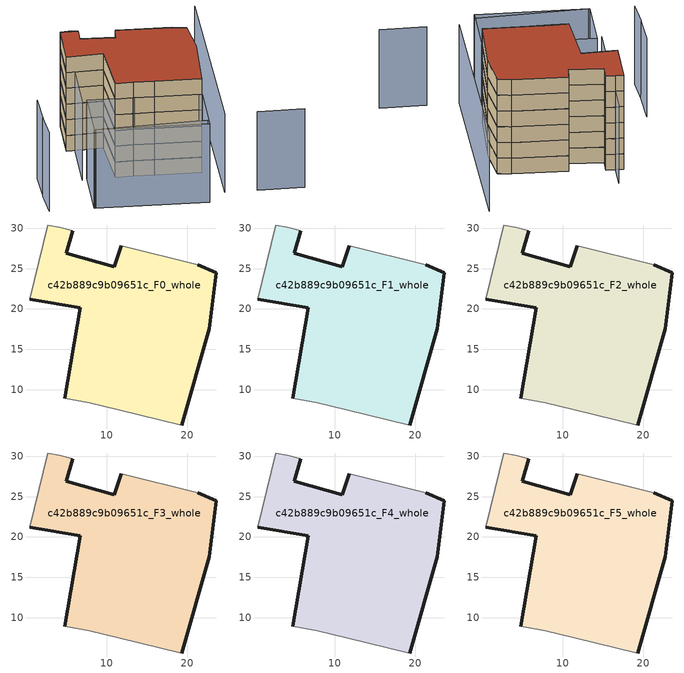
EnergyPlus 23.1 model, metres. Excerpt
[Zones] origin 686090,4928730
c42b889c9b09651c_F0_whole
 floor ground (EU_floor_Construction): 19.31,5.64 22.72,17.54 23.56,24.46 21.25,25.45 11.81,27.86 10.96,25.24 5,26.92 5.78,29.67 4.11,30.13 2.7,30.39 0.48,21.21 6.73,20.13 4.81,8.99 7.86,8.42 11.43,7.54 z0
 wall outside (EU_wall_Construction): 4.81,8.99 6.73,20.13 0.48,21.21 / 5.78,29.67 5,26.92 10.96,25.24 11.81,27.86 / 21.25,25.45 23.56,24.46 22.72,17.54 19.31,5.64 z0:3
 wall adiabatic (EU_wall_Construction): 19.31,5.64 11.43,7.54 7.86,8.42 4.81,8.99 / 0.48,21.21 2.7,30.39 4.11,30.13 5.78,29.67 / 11.81,27.86 21.25,25.45 z0:3
c42b889c9b09651c_F1_whole
 floor to c42b889c9b09651c_F0_whole (EU_floor_Construction): 19.31,5.64 22.72,17.54 23.56,24.46 21.25,25.45 11.81,27.86 10.96,25.24 5,26.92 5.78,29.67 4.11,30.13 2.7,30.39 0.48,21.21 6.73,20.13 4.81,8.99 7.86,8.42 11.43,7.54 z3
 wall outside (EU_wall_Construction): 4.81,8.99 6.73,20.13 0.48,21.21 / 5.78,29.67 5,26.92 10.96,25.24 11.81,27.86 / 21.25,25.45 23.56,24.46 22.72,17.54 19.31,5.64 z3:6
 wall adiabatic (EU_wall_Construction): 19.31,5.64 11.43,7.54 7.86,8.42 4.81,8.99 / 0.48,21.21 2.7,30.39 4.11,30.13 5.78,29.67 / 11.81,27.86 21.25,25.45 z3:6
c42b889c9b09651c_F2_whole
 floor to c42b889c9b09651c_F1_whole (EU_floor_Construction): 19.31,5.64 22.72,17.54 23.56,24.46 21.25,25.45 11.81,27.86 10.96,25.24 5,26.92 5.78,29.67 4.11,30.13 2.7,30.39 0.48,21.21 6.73,20.13 4.81,8.99 7.86,8.42 11.43,7.54 z6
 wall outside (EU_wall_Construction): 4.81,8.99 6.73,20.13 0.48,21.21 / 5.78,29.67 5,26.92 10.96,25.24 11.81,27.86 / 21.25,25.45 23.56,24.46 22.72,17.54 19.31,5.64 z6:9
 wall adiabatic (EU_wall_Construction): 19.31,5.64 11.43,7.54 7.86,8.42 4.81,8.99 / 0.48,21.21 2.7,30.39 4.11,30.13 5.78,29.67 / 11.81,27.86 21.25,25.45 z6:9
c42b889c9b09651c_F3_whole
 floor to c42b889c9b09651c_F2_whole (EU_floor_Construction): 19.31,5.64 22.72,17.54 23.56,24.46 21.25,25.45 11.81,27.86 10.96,25.24 5,26.92 5.78,29.67 4.11,30.13 2.7,30.39 0.48,21.21 6.73,20.13 4.81,8.99 7.86,8.42 11.43,7.54 z9
 wall outside (EU_wall_Construction): 4.81,8.99 6.73,20.13 0.48,21.21 / 5.78,29.67 5,26.92 10.96,25.24 11.81,27.86 / 21.25,25.45 23.56,24.46 22.72,17.54 19.31,5.64 z9:12
 wall adiabatic (EU_wall_Construction): 19.31,5.64 11.43,7.54 7.86,8.42 4.81,8.99 / 0.48,21.21 2.7,30.39 4.11,30.13 5.78,29.67 / 11.81,27.86 21.25,25.45 z9:12
c42b889c9b09651c_F4_whole
 floor to c42b889c9b09651c_F3_whole (EU_floor_Construction): 19.31,5.64 22.72,17.54 23.56,24.46 21.25,25.45 11.81,27.86 10.96,25.24 5,26.92 5.78,29.67 4.11,30.13 2.7,30.39 0.48,21.21 6.73,20.13 4.81,8.99 7.86,8.42 11.43,7.54 z12
 wall outside (EU_wall_Construction): 4.81,8.99 6.73,20.13 0.48,21.21 / 5.78,29.67 5,26.92 10.96,25.24 11.81,27.86 / 21.25,25.45 23.56,24.46 22.72,17.54 19.31,5.64 z12:15
 wall adiabatic (EU_wall_Construction): 19.31,5.64 11.43,7.54 7.86,8.42 4.81,8.99 / 0.48,21.21 2.7,30.39 4.11,30.13 5.78,29.67 / 11.81,27.86 21.25,25.45 z12:15
c42b889c9b09651c_F5_whole
 floor to c42b889c9b09651c_F4_whole (EU_floor_Construction): 19.31,5.64 22.72,17.54 23.56,24.46 21.25,25.45 11.81,27.86 10.96,25.24 5,26.92 5.78,29.67 4.11,30.13 2.7,30.39 0.48,21.21 6.73,20.13 4.81,8.99 7.86,8.42 11.43,7.54 z15
 wall outside (EU_wall_Construction): 4.81,8.99 6.73,20.13 0.48,21.21 / 5.78,29.67 5,26.92 10.96,25.24 11.81,27.86 / 21.25,25.45 23.56,24.46 22.72,17.54 19.31,5.64 z15:18
 wall adiabatic (EU_wall_Construction): 19.31,5.64 11.43,7.54 7.86,8.42 4.81,8.99 / 0.48,21.21 2.7,30.39 4.11,30.13 5.78,29.67 / 11.81,27.86 21.25,25.45 z15:18
 roof outside (EU_roof_Construction): 21.25,25.45 23.56,24.46 22.72,17.54 19.31,5.64 11.43,7.54 7.86,8.42 4.81,8.99 6.73,20.13 0.48,21.21 2.7,30.39 4.11,30.13 5.78,29.67 5,26.92 10.96,25.24 11.81,27.86 z18
shading: -2.3,-0.54 16.87,-3.82 / 25.93,-3.81 33.92,-5.49 / -9.15,6.76 -10.01,1.12 / -7.81,13.14 -9.2,6.43 / 20.44,-2.58 29.62,37.19 / 5.36,35 -0.81,9.96 / 0.14,10.3 19.41,5.62 / 19.41,5.62 16.79,-5.17 / 16.79,-5.17 -2.48,-0.49 / -2.48,-0.49 0.14,10.3 z0:15
[Building]
EU S2 Campaign: North Axis=0; Terrain=City; Solar Distribution=FullExterior
[Site:Location]
Bologna: Latitude=44.5; Longitude=11.25; Time Zone=1; Elevation=37
[SizingPeriod:WeatherFileDays]
AnnualSizingPeriod: Begin Month=1; Begin Day of Month=1; End Month=12; End Day of Month=31; Day of Week for Start Day=Monday; Use Weather File Daylight Saving Period=No; Use Weather File Rain and Snow Indicators=No
[MATERIAL]
EU_InternalMass_Material: Roughness=MediumRough; Thickness=0.1; Conductivity=1; Density=1800; Specific Heat=900; Thermal Absorptance=0.9; Solar Absorptance=0.7; Visible Absorptance=0.7
[MATERIAL:NOMASS] Roughness=MediumRough; Thermal Absorptance=0.9; Solar Absorptance=0.7; Visible Absorptance=0.7
Name | Thermal Resistance
EU_wall_NoMass | 0.905828
EU_roof_NoMass | 0.37593
EU_floor_NoMass | 0.67114
[CONSTRUCTION]
EU_wall_Construction: EU_wall_NoMass
EU_roof_Construction: EU_roof_NoMass
EU_floor_Construction: EU_floor_NoMass
EU_InternalMass_Construction: EU_InternalMass_Material
[ZONE] Type=1; Multiplier=1; Ceiling Height=autocalculate; Volume=1049.01; Floor Area=autocalculate; Part of Total Floor Area=Yes
c42b889c9b09651c_F0_whole; c42b889c9b09651c_F1_whole; c42b889c9b09651c_F2_whole; c42b889c9b09651c_F3_whole; c42b889c9b09651c_F4_whole; c42b889c9b09651c_F5_whole
[INTERNALMASS] Construction=EU_InternalMass_Construction; Surface Area=349.67
Name | Zone or ZoneList
c42b889c9b09651c_F0_whole_EU_InternalMass | c42b889c9b09651c_F0_whole
c42b889c9b09651c_F1_whole_EU_InternalMass | c42b889c9b09651c_F1_whole
c42b889c9b09651c_F2_whole_EU_InternalMass | c42b889c9b09651c_F2_whole
c42b889c9b09651c_F3_whole_EU_InternalMass | c42b889c9b09651c_F3_whole
c42b889c9b09651c_F4_whole_EU_InternalMass | c42b889c9b09651c_F4_whole
c42b889c9b09651c_F5_whole_EU_InternalMass | c42b889c9b09651c_F5_whole
[OTHEREQUIPMENT] Fuel Type=Electricity; Design Level Calculation Method=Watts/Area; Power per Zone Floor Area=1; Fraction Latent=0; Fraction Radiant=0; Fraction Lost=0; Carbon Dioxide Generation Rate=0; EndUse Subcategory=EU_Step8_InternalGains
Name | Zone or ZoneList or Space or SpaceList | Schedule
EU_Step8_InternalGain_c42b889c9b09651c_F0_whole_f000 | c42b889c9b09651c_F0_whole | EU_Step8_GainSchedule_c42b889c9b09651c_F0_whole_f000
EU_Step8_InternalGain_c42b889c9b09651c_F1_whole_f000 | c42b889c9b09651c_F1_whole | EU_Step8_GainSchedule_c42b889c9b09651c_F1_whole_f000
EU_Step8_InternalGain_c42b889c9b09651c_F2_whole_f000 | c42b889c9b09651c_F2_whole | EU_Step8_GainSchedule_c42b889c9b09651c_F2_whole_f000
EU_Step8_InternalGain_c42b889c9b09651c_F3_whole_f000 | c42b889c9b09651c_F3_whole | EU_Step8_GainSchedule_c42b889c9b09651c_F3_whole_f000
EU_Step8_InternalGain_c42b889c9b09651c_F4_whole_f000 | c42b889c9b09651c_F4_whole | EU_Step8_GainSchedule_c42b889c9b09651c_F4_whole_f000
EU_Step8_InternalGain_c42b889c9b09651c_F5_whole_f000 | c42b889c9b09651c_F5_whole | EU_Step8_GainSchedule_c42b889c9b09651c_F5_whole_f000
[ZONEVENTILATION:DESIGNFLOWRATE] Schedule=EU_AlwaysOn; Design Flow Rate Calculation Method=AirChanges/Hour; Air Changes per Hour=0.73129; Ventilation Type=Natural; Fan Pressure Rise=0; Fan Total Efficiency=1; Constant Term Coefficient=1; Temperature Term Coefficient=0; Velocity Term Coefficient=0; Velocity Squared Term Coefficient=0; Minimum Indoor Temperature=-100; Maximum Indoor Temperature=100; Delta Temperature=-100; Minimum Outdoor Temperature=-100; Maximum Outdoor Temperature=100; Maximum Wind Speed=40
Name | Zone or ZoneList or Space or SpaceList
EU_ConstantAir_c42b889c9b09651c_F0_whole | c42b889c9b09651c_F0_whole
EU_ConstantAir_c42b889c9b09651c_F1_whole | c42b889c9b09651c_F1_whole
EU_ConstantAir_c42b889c9b09651c_F2_whole | c42b889c9b09651c_F2_whole
EU_ConstantAir_c42b889c9b09651c_F3_whole | c42b889c9b09651c_F3_whole
EU_ConstantAir_c42b889c9b09651c_F4_whole | c42b889c9b09651c_F4_whole
EU_ConstantAir_c42b889c9b09651c_F5_whole | c42b889c9b09651c_F5_whole
[HVACTEMPLATE:THERMOSTAT] Constant Heating Setpoint=20; Constant Cooling Setpoint=50
EU_HeatOnly_c42b889c9b09651c_F0_whole; EU_HeatOnly_c42b889c9b09651c_F1_whole; EU_HeatOnly_c42b889c9b09651c_F2_whole; EU_HeatOnly_c42b889c9b09651c_F3_whole; EU_HeatOnly_c42b889c9b09651c_F4_whole; EU_HeatOnly_c42b889c9b09651c_F5_whole
[HVACTEMPLATE:ZONE:IDEALLOADSAIRSYSTEM] System Availability Schedule=EU_AlwaysOn; Maximum Heating Supply Air Temperature=50; Minimum Cooling Supply Air Temperature=13; Maximum Heating Supply Air Humidity Ratio=0.0156; Minimum Cooling Supply Air Humidity Ratio=0.0077; Heating Limit=NoLimit; Cooling Limit=NoLimit; Heating Availability Schedule=EU_AlwaysOn; Cooling Availability Schedule=EU_CoolingOff; Dehumidification Control Type=ConstantSensibleHeatRatio; Cooling Sensible Heat Ratio=0.7; Dehumidification Setpoint=60; Humidification Control Type=None; Humidification Setpoint=30; Outdoor Air Method=None; Outdoor Air Flow Rate per Person=0.00944; Outdoor Air Flow Rate per Zone Floor Area=0; Outdoor Air Flow Rate per Zone=0; Demand Controlled Ventilation Type=None; Outdoor Air Economizer Type=NoEconomizer; Heat Recovery Type=None; Sensible Heat Recovery Effectiveness=0.7; Latent Heat Recovery Effectiveness=0.65
Name | Template Thermostat
c42b889c9b09651c_F0_whole | EU_HeatOnly_c42b889c9b09651c_F0_whole
c42b889c9b09651c_F1_whole | EU_HeatOnly_c42b889c9b09651c_F1_whole
c42b889c9b09651c_F2_whole | EU_HeatOnly_c42b889c9b09651c_F2_whole
c42b889c9b09651c_F3_whole | EU_HeatOnly_c42b889c9b09651c_F3_whole
c42b889c9b09651c_F4_whole | EU_HeatOnly_c42b889c9b09651c_F4_whole
c42b889c9b09651c_F5_whole | EU_HeatOnly_c42b889c9b09651c_F5_whole
[SIZING:ZONE] Zone Cooling Design Supply Air Temperature Input Method=SupplyAirTemperature; Zone Cooling Design Supply Air Temperature=13; Zone Heating Design Supply Air Temperature Input Method=SupplyAirTemperature; Zone Heating Design Supply Air Temperature=50; Zone Cooling Design Supply Air Humidity Ratio=0.008; Zone Heating Design Supply Air Humidity Ratio=0.008; Cooling Design Air Flow Method=DesignDay; Cooling Design Air Flow Rate=0; Cooling Minimum Air Flow per Zone Floor Area=0.000762; Cooling Minimum Air Flow=0; Cooling Minimum Air Flow Fraction=0.2; Heating Design Air Flow Method=DesignDay; Heating Design Air Flow Rate=0; Heating Maximum Air Flow per Zone Floor Area=0.002032; Heating Maximum Air Flow=0.141576; Heating Maximum Air Flow Fraction=0.3; Account for Dedicated Outdoor Air System=No; Dedicated Outdoor Air System Control Strategy=NeutralSupplyAir; Dedicated Outdoor Air Low Setpoint Temperature for Design=autosize; Dedicated Outdoor Air High Setpoint Temperature for Design=autosize; Zone Load Sizing Method=Sensible Load Only No Latent Load; Zone Latent Cooling Design Supply Air Humidity Ratio Input Method=HumidityRatioDifference; Zone Cooling Design Supply Air Humidity Ratio Difference=0.005; Zone Latent Heating Design Supply Air Humidity Ratio Input Method=HumidityRatioDifference; Zone Humidification Design Supply Air Humidity Ratio Difference=0.005
c42b889c9b09651c_F0_whole; c42b889c9b09651c_F1_whole; c42b889c9b09651c_F2_whole; c42b889c9b09651c_F3_whole; c42b889c9b09651c_F4_whole; c42b889c9b09651c_F5_whole
[SCHEDULE:CONSTANT]
Name | Hourly Value
EU_AlwaysOn | 1
EU_CoolingOff | 0
[SCHEDULE:FILE] Column Number=1; Rows to Skip at Top=0; Number of Hours of Data=8760; Column Separator=Comma; Interpolate to Timestep=No; Minutes per Item=60; Adjust Schedule for Daylight Savings=Yes
Name | File
EU_Step8_GainSchedule_c42b889c9b09651c_F0_whole_f000 | ../../schedules/c42b889c9b09651c/c42b889c9b09651c_F0_whole_f000_gain.csv
EU_Step8_GainSchedule_c42b889c9b09651c_F1_whole_f000 | ../../schedules/c42b889c9b09651c/c42b889c9b09651c_F1_whole_f000_gain.csv
EU_Step8_GainSchedule_c42b889c9b09651c_F2_whole_f000 | ../../schedules/c42b889c9b09651c/c42b889c9b09651c_F2_whole_f000_gain.csv
EU_Step8_GainSchedule_c42b889c9b09651c_F3_whole_f000 | ../../schedules/c42b889c9b09651c/c42b889c9b09651c_F3_whole_f000_gain.csv
EU_Step8_GainSchedule_c42b889c9b09651c_F4_whole_f000 | ../../schedules/c42b889c9b09651c/c42b889c9b09651c_F4_whole_f000_gain.csv
EU_Step8_GainSchedule_c42b889c9b09651c_F5_whole_f000 | ../../schedules/c42b889c9b09651c/c42b889c9b09651c_F5_whole_f000_gain.csv
